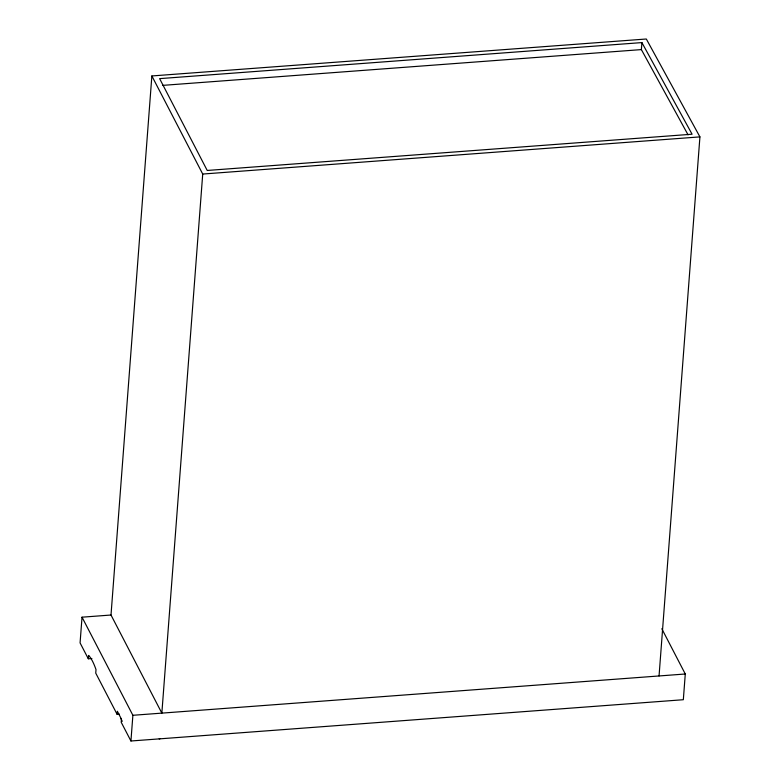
<?xml version="1.0" encoding="UTF-8"?>
<svg xmlns="http://www.w3.org/2000/svg" width="780" height="780" viewBox="0 0 780 780"><rect width="100%" height="100%" fill="white"/><g stroke="black" fill="none" stroke-linecap="round" stroke-linejoin="round"><path stroke-width="1.17" d="M659.051 675.958L699.923 136.89L646.318 39L151.866 75.953L202.722 174.047L161.85 713.125L111.004 615.02L82.027 617.185L80.077 642.905L88.316 658.788L91.884 658.525M88.316 658.788L88.637 655.405A63.024 16.029 85.7 0 1 96.008 669.62L95.745 673.12L117.127 714.363L119.477 714.188M111.004 615.02L151.866 75.953M117.127 714.363L117.361 711.272L121.446 719.17L121.212 722.26L130.933 741L683.329 699.718L685.279 673.998L661.81 628.729M130.933 741L132.883 715.289L82.027 617.185M159.178 738.884L159.91 738.835M688.048 134.833L641.375 49.598L641.901 42.588L159.627 78.634L207.217 170.459L692.075 134.219L641.901 42.588M162.737 85.371L641.375 49.598M202.722 174.047L699.923 136.89M132.883 715.289L685.279 673.998M120.812 718.507L122.275 721.315"/></g></svg>
